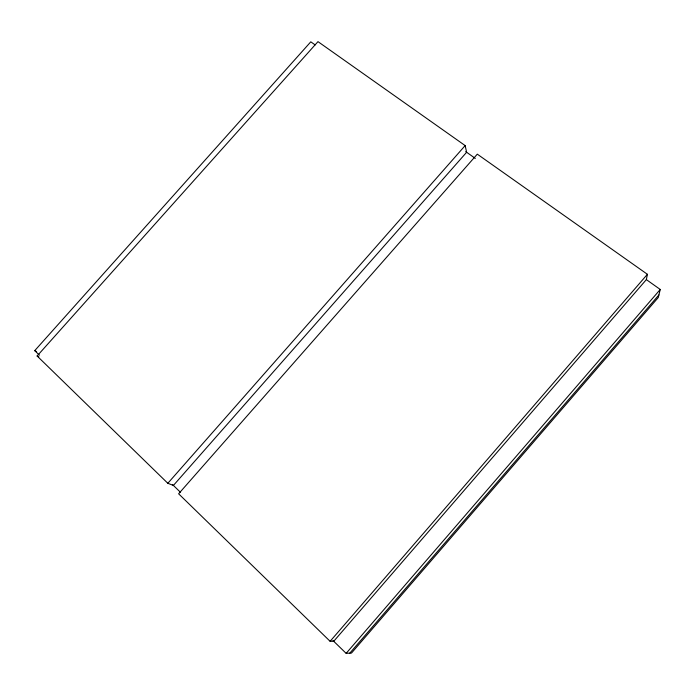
<?xml version="1.0" encoding="UTF-8"?>
<svg xmlns="http://www.w3.org/2000/svg" width="695" height="695" viewBox="0 0 695 695"><rect width="100%" height="100%" fill="white"/><g stroke="black" fill="none" stroke-linecap="round" stroke-linejoin="round"><path stroke-width="1.04" d="M646.359 279.616L647.41 274.299L477.3 154.16L178.624 493.798L330.116 641.311L333.73 641.294L646.359 279.616L660.25 289.467L658.278 297.521L351.496 653.048L346.153 653.361L332.94 640.521M330.116 641.311L647.41 274.299M346.153 653.361L660.25 289.467M349.793 653.152L658.912 294.949M167.825 483.286L465.155 145.585L317.98 41.639L37.113 355.996L167.825 483.286L173.411 485.44L466.632 152.257L465.155 145.585M39.424 355.18L34.75 350.636L310.795 41.822L315.174 44.923M37.113 355.996L38.842 356.917M34.75 350.636L36.6 351.627M465.702 151.606L475.319 158.417M172.586 484.632L180.37 492.199"/></g></svg>
